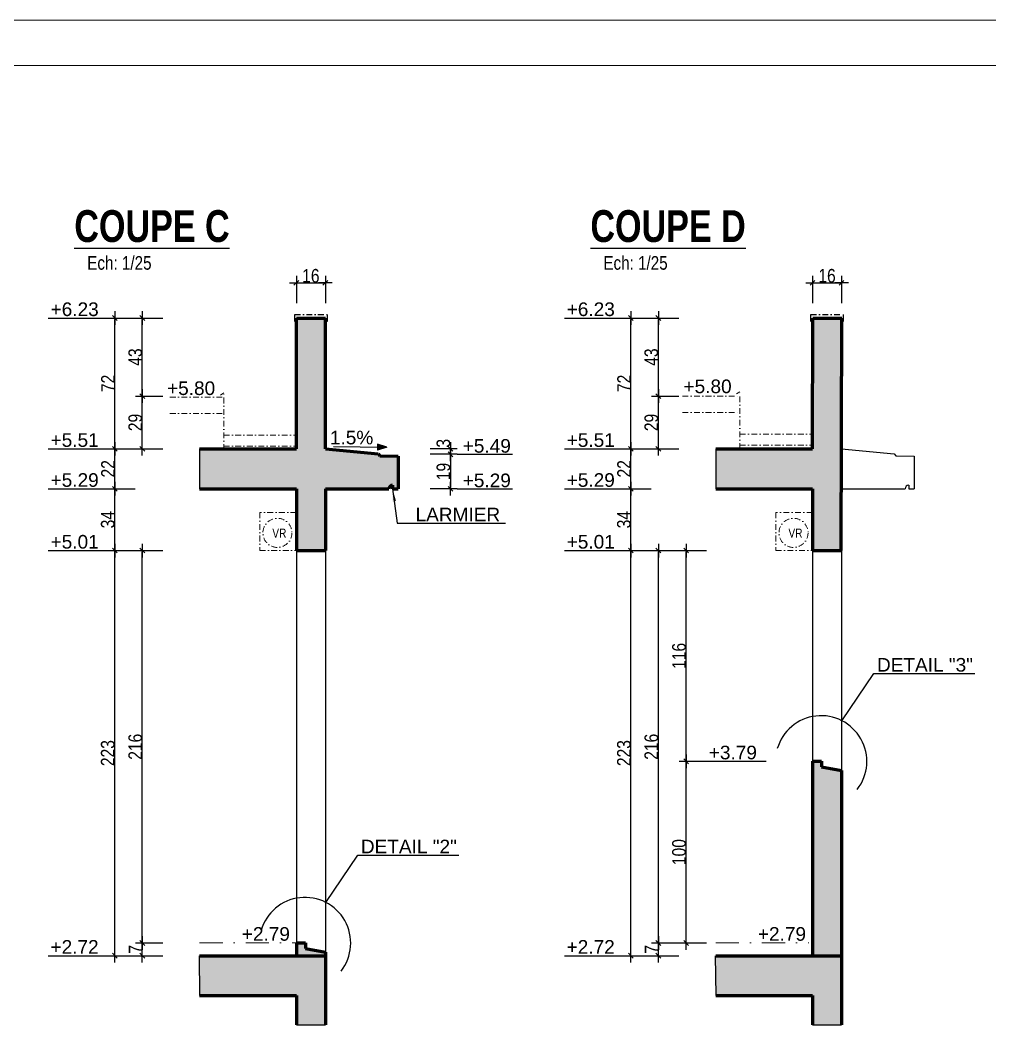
# Model space of a CAD drawing. Header units: centimetres. Extents: x 26018 to 82487, y -36363 to -12761.
# Drawn here: x 75749 to 76817, y -19933 to -18827 of the extents above; entities that cross this region are included whole.
import ezdxf
from ezdxf.enums import TextEntityAlignment as Align

# ---------------------------------------------------------------- set-up
doc = ezdxf.new("R2010")
doc.units = ezdxf.units.CM
doc.header["$LTSCALE"] = 0.5
doc.linetypes.add('TIRETPT2', pattern=[12.7, 6.35, -3.175, 0, -3.175])
doc.linetypes.add('TIRETPTX2', pattern=[50.8, 25.4, -12.7, 0, -12.7])
doc.layers.get('DEFPOINTS').update_dxf_attribs({"linetype": 'CONTINUOUS'})
for name, color, linetype, lineweight in [('01_Cad_1_', 5, 'CONTINUOUS', 9), ('01_murs_coup', 5, 'CONTINUOUS', 60), ('01_tram_axes', 2, 'TIRETPTX2', 9)]:
    doc.layers.add(name, color=color, linetype=linetype, lineweight=lineweight)
for name, color, linetype in [('01_cote_gen', 4, 'CONTINUOUS'), ('01_linteaux', 2, 'CONTINUOUS'), ('01_poch_BN', 9, 'CONTINUOUS'), ('01_texte', 230, 'CONTINUOUS'), ('AA_COTES', 2, 'CONTINUOUS')]:
    doc.layers.add(name, color=color, linetype=linetype)
doc.styles.add('ARIAL', font='arial.ttf')
doc.styles.add('impact', font='impact.ttf')
doc.styles.add('MATTE_TXT', font='arial.ttf')
doc.styles.add('STYLE2', font='ARIALN.TTF')
doc.dimstyles.new('JB25', dxfattribs={"dimscale": 0.1, "dimtxt": 150, "dimasz": 15, "dimexe": 0.1, "dimexo": 0.1, "dimgap": 0.09, "dimtad": 1, "dimdec": 1, "dimlfac": 0.5, "dimdsep": 46, "dimtxsty": 'STYLE2', "dimblk1": 'BOND_G', "dimblk2": 'BOND_D', "dimsah": 1, "dimcen": 1.5, "dimdle": 0.01, "dimse1": 1, "dimse2": 1, "dimclrd": 4, "dimclre": 2, "dimclrt": 6, "dimazin": 2, "dimtfac": 2.333333, "dimtdec": 1, "dimtix": 1, "dimtmove": 2, "dimatfit": 3, "dimldrblk": 'BOND_G', "dimfxl": 1, "dimtolj": 1, "dimtzin": 0, "dimarcsym": 0})

# ---------------------------------------------------------------- blocks, each defined once
blk = doc.blocks.new('BOND_G')
at = {"layer": 'AA_COTES', "color": 0}
for p, q in [((0, -5), (0, 15)), ((5, 0), (-5, 0)), ((1.77, 1.77), (-1.77, -1.77))]:
    blk.add_line(p, q, dxfattribs=at)
blk = doc.blocks.new('BOND_D')
at = {"layer": 'AA_COTES', "color": 0}
for p, q in [((5, 0), (-5, 0)), ((-1.77, -1.77), (1.77, 1.77)), ((0, 5), (0, -15))]:
    blk.add_line(p, q, dxfattribs=at)
blk = doc.blocks.new('*D6163')
at = {"layer": '01_cote_gen', "color": 4, "lineweight": -2, "ltscale": 2, "transparency": 16777216}
blk.add_line((75853.1, -19409.4), (75853.1, -19344.4), dxfattribs=at)
at = {"layer": 'DEFPOINTS', "color": 0, "ltscale": 2}
for p in [(75853.1, -19342.9), (75916.6, -19342.9), (75903.3, -19410.9)]:
    blk.add_point(p, dxfattribs=at)
at = {"layer": '01_cote_gen', "color": 4, "lineweight": -2, "ltscale": 2, "transparency": 16777216, "xscale": 1.5, "yscale": 1.5, "zscale": 1.5}
for name, p, rotation in [('BOND_D', (75853.1, -19342.9), 90), ('BOND_G', (75853.1, -19410.9), 270)]:
    blk.add_blockref(name, p, dxfattribs=dict(at, rotation=rotation))
at = {"layer": '01_cote_gen', "color": 6, "ltscale": 2, "transparency": 16777216, "insert": (75845.4, -19376.9), "char_height": 15, "attachment_point": 5, "rotation": 90, "style": 'STYLE2'}
blk.add_mtext('\\A1;34', dxfattribs=at)
blk = doc.blocks.new('*D6164')
at = {"layer": '01_cote_gen', "color": 4, "lineweight": -2, "ltscale": 2, "transparency": 16777216}
blk.add_line((75853.1, -19341.4), (75853.1, -19300.4), dxfattribs=at)
at = {"layer": 'DEFPOINTS', "color": 0, "ltscale": 2}
for p in [(75853.1, -19298.9), (75919.5, -19298.9), (75943.5, -19342.9)]:
    blk.add_point(p, dxfattribs=at)
at = {"layer": '01_cote_gen', "color": 4, "lineweight": -2, "ltscale": 2, "transparency": 16777216, "xscale": 1.5, "yscale": 1.5, "zscale": 1.5}
for name, p, rotation in [('BOND_D', (75853.1, -19298.9), 90), ('BOND_G', (75853.1, -19342.9), 270)]:
    blk.add_blockref(name, p, dxfattribs=dict(at, rotation=rotation))
at = {"layer": '01_cote_gen', "color": 6, "ltscale": 2, "transparency": 16777216, "insert": (75845.6, -19320.9), "char_height": 15, "attachment_point": 5, "rotation": 90, "style": 'STYLE2'}
blk.add_mtext('\\A1;22', dxfattribs=at)
blk = doc.blocks.new('*D6165')
at = {"layer": '01_cote_gen', "color": 4, "lineweight": -2, "ltscale": 2, "transparency": 16777216}
blk.add_line((75853.1, -19855.4), (75853.1, -19412.4), dxfattribs=at)
at = {"layer": 'DEFPOINTS', "color": 0, "ltscale": 2}
for p in [(75853.1, -19410.9), (75905.9, -19410.9), (75927.3, -19856.9)]:
    blk.add_point(p, dxfattribs=at)
at = {"layer": '01_cote_gen', "color": 4, "lineweight": -2, "ltscale": 2, "transparency": 16777216, "xscale": 1.5, "yscale": 1.5, "zscale": 1.5}
for name, p, rotation in [('BOND_D', (75853.1, -19410.9), 90), ('BOND_G', (75853.1, -19856.9), 270)]:
    blk.add_blockref(name, p, dxfattribs=dict(at, rotation=rotation))
at = {"layer": '01_cote_gen', "color": 6, "ltscale": 2, "transparency": 16777216, "insert": (75845.4, -19633.9), "char_height": 15, "attachment_point": 5, "rotation": 90, "style": 'STYLE2'}
blk.add_mtext('\\A1;223', dxfattribs=at)
blk = doc.blocks.new('*D6166')
at = {"layer": '01_cote_gen', "color": 4, "lineweight": -2, "transparency": 16777216}
blk.add_line((75883.4, -19855.4), (75883.4, -19844.4), dxfattribs=at)
at = {"layer": 'DEFPOINTS', "color": 0}
for p in [(75883.4, -19842.9), (75919.7, -19842.9), (75919.7, -19856.9)]:
    blk.add_point(p, dxfattribs=at)
at = {"layer": '01_cote_gen', "color": 4, "lineweight": -2, "transparency": 16777216, "xscale": 1.5, "yscale": 1.5, "zscale": 1.5}
for name, p, rotation in [('BOND_D', (75883.4, -19842.9), 90), ('BOND_G', (75883.4, -19856.9), 270)]:
    blk.add_blockref(name, p, dxfattribs=dict(at, rotation=rotation))
at = {"layer": '01_cote_gen', "color": 6, "transparency": 16777216, "insert": (75875.9, -19849.9), "char_height": 15, "attachment_point": 5, "rotation": 90, "style": 'STYLE2'}
blk.add_mtext('\\A1;7', dxfattribs=at)
blk = doc.blocks.new('*D6167')
at = {"layer": '01_cote_gen', "color": 4, "lineweight": -2, "transparency": 16777216}
blk.add_line((75883.4, -19841.4), (75883.4, -19412.4), dxfattribs=at)
at = {"layer": 'DEFPOINTS', "color": 0}
for p in [(75883.4, -19410.9), (76044.4, -19410.9), (75905.9, -19842.9)]:
    blk.add_point(p, dxfattribs=at)
at = {"layer": '01_cote_gen', "color": 4, "lineweight": -2, "transparency": 16777216, "xscale": 1.5, "yscale": 1.5, "zscale": 1.5}
for name, p, rotation in [('BOND_D', (75883.4, -19410.9), 90), ('BOND_G', (75883.4, -19842.9), 270)]:
    blk.add_blockref(name, p, dxfattribs=dict(at, rotation=rotation))
at = {"layer": '01_cote_gen', "color": 6, "transparency": 16777216, "insert": (75875.7, -19626.9), "char_height": 15, "attachment_point": 5, "rotation": 90, "style": 'STYLE2'}
blk.add_mtext('\\A1;216', dxfattribs=at)
blk = doc.blocks.new('*D6168')
at = {"layer": '01_cote_gen', "color": 4, "lineweight": -2, "ltscale": 2, "transparency": 16777216}
blk.add_line((76222.7, -19300.4), (76222.7, -19303.4), dxfattribs=at)
at = {"layer": 'DEFPOINTS', "color": 0, "ltscale": 2}
for p in [(76085, -19298.9), (76174.6, -19304.9), (76222.7, -19304.9)]:
    blk.add_point(p, dxfattribs=at)
at = {"layer": '01_cote_gen', "color": 4, "lineweight": -2, "ltscale": 2, "transparency": 16777216, "xscale": 1.5, "yscale": 1.5, "zscale": 1.5}
for name, p, rotation in [('BOND_G', (76222.7, -19298.9), 90), ('BOND_D', (76222.7, -19304.9), 270)]:
    blk.add_blockref(name, p, dxfattribs=dict(at, rotation=rotation))
at = {"layer": '01_cote_gen', "color": 6, "ltscale": 2, "transparency": 16777216, "insert": (76215, -19292.8), "char_height": 15, "attachment_point": 5, "rotation": 90, "style": 'STYLE2'}
blk.add_mtext('\\A1;3', dxfattribs=at)
blk = doc.blocks.new('*D6169')
at = {"layer": '01_cote_gen', "color": 4, "lineweight": -2, "ltscale": 2, "transparency": 16777216}
blk.add_line((76222.7, -19306.4), (76222.7, -19341.4), dxfattribs=at)
at = {"layer": 'DEFPOINTS', "color": 0, "ltscale": 2}
for p in [(76210.6, -19304.9), (76174.6, -19342.9), (76222.7, -19342.9)]:
    blk.add_point(p, dxfattribs=at)
at = {"layer": '01_cote_gen', "color": 4, "lineweight": -2, "ltscale": 2, "transparency": 16777216, "xscale": 1.5, "yscale": 1.5, "zscale": 1.5}
for name, p, rotation in [('BOND_G', (76222.7, -19304.9), 90), ('BOND_D', (76222.7, -19342.9), 270)]:
    blk.add_blockref(name, p, dxfattribs=dict(at, rotation=rotation))
at = {"layer": '01_cote_gen', "color": 6, "ltscale": 2, "transparency": 16777216, "insert": (76215, -19323.9), "char_height": 15, "attachment_point": 5, "rotation": 90, "style": 'STYLE2'}
blk.add_mtext('\\A1;19', dxfattribs=at)
blk = doc.blocks.new('*D6170')
at = {"layer": '01_cote_gen', "color": 4, "lineweight": -2, "transparency": 16777216}
blk.add_line((75853.1, -19297.4), (75853.1, -19156.4), dxfattribs=at)
at = {"layer": 'DEFPOINTS', "color": 0}
for p in [(75853.1, -19154.9), (76028.7, -19154.9), (76012.4, -19298.9)]:
    blk.add_point(p, dxfattribs=at)
at = {"layer": '01_cote_gen', "color": 4, "lineweight": -2, "transparency": 16777216, "xscale": 1.5, "yscale": 1.5, "zscale": 1.5}
for name, p, rotation in [('BOND_D', (75853.1, -19154.9), 90), ('BOND_G', (75853.1, -19298.9), 270)]:
    blk.add_blockref(name, p, dxfattribs=dict(at, rotation=rotation))
at = {"layer": '01_cote_gen', "color": 6, "transparency": 16777216, "insert": (75845.6, -19226.9), "char_height": 15, "attachment_point": 5, "rotation": 90, "style": 'STYLE2'}
blk.add_mtext('\\A1;72', dxfattribs=at)
blk = doc.blocks.new('*D6171')
at = {"layer": '01_cote_gen', "color": 4, "lineweight": -2, "transparency": 16777216}
blk.add_line((76054.5, -19116.1), (76083.5, -19116.1), dxfattribs=at)
at = {"layer": 'DEFPOINTS', "color": 0}
for p in [(76085, -19116.1), (76053, -19228.7), (76085, -19228.7)]:
    blk.add_point(p, dxfattribs=at)
at = {"layer": '01_cote_gen', "color": 4, "lineweight": -2, "transparency": 16777216, "xscale": 1.5, "yscale": 1.5, "zscale": 1.5, "rotation": 180}
blk.add_blockref('BOND_G', (76053, -19116.1), dxfattribs=at)
at = {"layer": '01_cote_gen', "color": 4, "lineweight": -2, "transparency": 16777216, "xscale": 1.5, "yscale": 1.5, "zscale": 1.5}
blk.add_blockref('BOND_D', (76085, -19116.1), dxfattribs=at)
at = {"layer": '01_cote_gen', "color": 6, "transparency": 16777216, "insert": (76069, -19108.5), "char_height": 15, "attachment_point": 5, "style": 'STYLE2'}
blk.add_mtext('\\A1;16', dxfattribs=at)
blk = doc.blocks.new('*D6172')
at = {"layer": '01_cote_gen', "color": 4, "lineweight": -2, "transparency": 16777216}
blk.add_line((75883.4, -19297.4), (75883.4, -19242.4), dxfattribs=at)
at = {"layer": 'DEFPOINTS', "color": 0}
for p in [(75883.4, -19240.9), (75971, -19240.9), (75946.5, -19298.9)]:
    blk.add_point(p, dxfattribs=at)
at = {"layer": '01_cote_gen', "color": 4, "lineweight": -2, "transparency": 16777216, "xscale": 1.5, "yscale": 1.5, "zscale": 1.5}
for name, p, rotation in [('BOND_D', (75883.4, -19240.9), 90), ('BOND_G', (75883.4, -19298.9), 270)]:
    blk.add_blockref(name, p, dxfattribs=dict(at, rotation=rotation))
at = {"layer": '01_cote_gen', "color": 6, "transparency": 16777216, "insert": (75875.7, -19269.9), "char_height": 15, "attachment_point": 5, "rotation": 90, "style": 'STYLE2'}
blk.add_mtext('\\A1;29', dxfattribs=at)
blk = doc.blocks.new('*D6173')
at = {"layer": '01_cote_gen', "color": 4, "lineweight": -2, "transparency": 16777216}
blk.add_line((75883.4, -19239.4), (75883.4, -19156.4), dxfattribs=at)
at = {"layer": 'DEFPOINTS', "color": 0}
for p in [(75875.6, -19154.9), (75883.4, -19154.9), (75905.9, -19240.9)]:
    blk.add_point(p, dxfattribs=at)
at = {"layer": '01_cote_gen', "color": 4, "lineweight": -2, "transparency": 16777216, "xscale": 1.5, "yscale": 1.5, "zscale": 1.5}
for name, p, rotation in [('BOND_D', (75883.4, -19154.9), 90), ('BOND_G', (75883.4, -19240.9), 270)]:
    blk.add_blockref(name, p, dxfattribs=dict(at, rotation=rotation))
at = {"layer": '01_cote_gen', "color": 6, "transparency": 16777216, "insert": (75875.7, -19197.9), "char_height": 15, "attachment_point": 5, "rotation": 90, "style": 'STYLE2'}
blk.add_mtext('\\A1;43', dxfattribs=at)
blk = doc.blocks.new('*D6174')
at = {"layer": '01_cote_gen', "color": 4, "lineweight": -2, "ltscale": 2, "transparency": 16777216}
blk.add_line((76421.4, -19409.4), (76421.4, -19344.4), dxfattribs=at)
at = {"layer": 'DEFPOINTS', "color": 0, "ltscale": 2}
for p in [(76421.4, -19342.9), (76485, -19342.9), (76471.7, -19410.9)]:
    blk.add_point(p, dxfattribs=at)
at = {"layer": '01_cote_gen', "color": 4, "lineweight": -2, "ltscale": 2, "transparency": 16777216, "xscale": 1.5, "yscale": 1.5, "zscale": 1.5}
for name, p, rotation in [('BOND_D', (76421.4, -19342.9), 90), ('BOND_G', (76421.4, -19410.9), 270)]:
    blk.add_blockref(name, p, dxfattribs=dict(at, rotation=rotation))
at = {"layer": '01_cote_gen', "color": 6, "ltscale": 2, "transparency": 16777216, "insert": (76413.8, -19376.9), "char_height": 15, "attachment_point": 5, "rotation": 90, "style": 'STYLE2'}
blk.add_mtext('\\A1;34', dxfattribs=at)
blk = doc.blocks.new('*D6175')
at = {"layer": '01_cote_gen', "color": 4, "lineweight": -2, "ltscale": 2, "transparency": 16777216}
blk.add_line((76421.4, -19341.4), (76421.4, -19300.4), dxfattribs=at)
at = {"layer": 'DEFPOINTS', "color": 0, "ltscale": 2}
for p in [(76421.4, -19298.9), (76487.8, -19298.9), (76511.8, -19342.9)]:
    blk.add_point(p, dxfattribs=at)
at = {"layer": '01_cote_gen', "color": 4, "lineweight": -2, "ltscale": 2, "transparency": 16777216, "xscale": 1.5, "yscale": 1.5, "zscale": 1.5}
for name, p, rotation in [('BOND_D', (76421.4, -19298.9), 90), ('BOND_G', (76421.4, -19342.9), 270)]:
    blk.add_blockref(name, p, dxfattribs=dict(at, rotation=rotation))
at = {"layer": '01_cote_gen', "color": 6, "ltscale": 2, "transparency": 16777216, "insert": (76413.9, -19320.9), "char_height": 15, "attachment_point": 5, "rotation": 90, "style": 'STYLE2'}
blk.add_mtext('\\A1;22', dxfattribs=at)
blk = doc.blocks.new('*D6176')
at = {"layer": '01_cote_gen', "color": 4, "lineweight": -2, "ltscale": 2, "transparency": 16777216}
blk.add_line((76421.4, -19855.4), (76421.4, -19412.4), dxfattribs=at)
at = {"layer": 'DEFPOINTS', "color": 0, "ltscale": 2}
for p in [(76421.4, -19410.9), (76474.2, -19410.9), (76495.7, -19856.9)]:
    blk.add_point(p, dxfattribs=at)
at = {"layer": '01_cote_gen', "color": 4, "lineweight": -2, "ltscale": 2, "transparency": 16777216, "xscale": 1.5, "yscale": 1.5, "zscale": 1.5}
for name, p, rotation in [('BOND_D', (76421.4, -19410.9), 90), ('BOND_G', (76421.4, -19856.9), 270)]:
    blk.add_blockref(name, p, dxfattribs=dict(at, rotation=rotation))
at = {"layer": '01_cote_gen', "color": 6, "ltscale": 2, "transparency": 16777216, "insert": (76413.8, -19633.9), "char_height": 15, "attachment_point": 5, "rotation": 90, "style": 'STYLE2'}
blk.add_mtext('\\A1;223', dxfattribs=at)
blk = doc.blocks.new('*D6177')
at = {"layer": '01_cote_gen', "color": 4, "lineweight": -2, "transparency": 16777216}
blk.add_line((76451.7, -19855.4), (76451.7, -19844.4), dxfattribs=at)
at = {"layer": 'DEFPOINTS', "color": 0}
for p in [(76451.7, -19842.9), (76488, -19842.9), (76488, -19856.9)]:
    blk.add_point(p, dxfattribs=at)
at = {"layer": '01_cote_gen', "color": 4, "lineweight": -2, "transparency": 16777216, "xscale": 1.5, "yscale": 1.5, "zscale": 1.5}
for name, p, rotation in [('BOND_D', (76451.7, -19842.9), 90), ('BOND_G', (76451.7, -19856.9), 270)]:
    blk.add_blockref(name, p, dxfattribs=dict(at, rotation=rotation))
at = {"layer": '01_cote_gen', "color": 6, "transparency": 16777216, "insert": (76444.2, -19849.9), "char_height": 15, "attachment_point": 5, "rotation": 90, "style": 'STYLE2'}
blk.add_mtext('\\A1;7', dxfattribs=at)
blk = doc.blocks.new('*D6178')
at = {"layer": '01_cote_gen', "color": 4, "lineweight": -2, "transparency": 16777216}
blk.add_line((76451.7, -19841.4), (76451.7, -19412.4), dxfattribs=at)
at = {"layer": 'DEFPOINTS', "color": 0}
for p in [(76451.7, -19410.9), (76612.8, -19410.9), (76474.2, -19842.9)]:
    blk.add_point(p, dxfattribs=at)
at = {"layer": '01_cote_gen', "color": 4, "lineweight": -2, "transparency": 16777216, "xscale": 1.5, "yscale": 1.5, "zscale": 1.5}
for name, p, rotation in [('BOND_D', (76451.7, -19410.9), 90), ('BOND_G', (76451.7, -19842.9), 270)]:
    blk.add_blockref(name, p, dxfattribs=dict(at, rotation=rotation))
at = {"layer": '01_cote_gen', "color": 6, "transparency": 16777216, "insert": (76444, -19626.9), "char_height": 15, "attachment_point": 5, "rotation": 90, "style": 'STYLE2'}
blk.add_mtext('\\A1;216', dxfattribs=at)
blk = doc.blocks.new('*D6179')
at = {"layer": '01_cote_gen', "color": 4, "lineweight": -2, "transparency": 16777216}
blk.add_line((76421.4, -19297.4), (76421.4, -19156.4), dxfattribs=at)
at = {"layer": 'DEFPOINTS', "color": 0}
for p in [(76421.4, -19154.9), (76597, -19154.9), (76580.8, -19298.9)]:
    blk.add_point(p, dxfattribs=at)
at = {"layer": '01_cote_gen', "color": 4, "lineweight": -2, "transparency": 16777216, "xscale": 1.5, "yscale": 1.5, "zscale": 1.5}
for name, p, rotation in [('BOND_D', (76421.4, -19154.9), 90), ('BOND_G', (76421.4, -19298.9), 270)]:
    blk.add_blockref(name, p, dxfattribs=dict(at, rotation=rotation))
at = {"layer": '01_cote_gen', "color": 6, "transparency": 16777216, "insert": (76413.9, -19226.9), "char_height": 15, "attachment_point": 5, "rotation": 90, "style": 'STYLE2'}
blk.add_mtext('\\A1;72', dxfattribs=at)
blk = doc.blocks.new('*D6180')
at = {"layer": '01_cote_gen', "color": 4, "lineweight": -2, "transparency": 16777216}
blk.add_line((76622.9, -19116.1), (76651.9, -19116.1), dxfattribs=at)
at = {"layer": 'DEFPOINTS', "color": 0}
for p in [(76653.4, -19116.1), (76621.4, -19228.7), (76653.4, -19228.7)]:
    blk.add_point(p, dxfattribs=at)
at = {"layer": '01_cote_gen', "color": 4, "lineweight": -2, "transparency": 16777216, "xscale": 1.5, "yscale": 1.5, "zscale": 1.5, "rotation": 180}
blk.add_blockref('BOND_G', (76621.4, -19116.1), dxfattribs=at)
at = {"layer": '01_cote_gen', "color": 4, "lineweight": -2, "transparency": 16777216, "xscale": 1.5, "yscale": 1.5, "zscale": 1.5}
blk.add_blockref('BOND_D', (76653.4, -19116.1), dxfattribs=at)
at = {"layer": '01_cote_gen', "color": 6, "transparency": 16777216, "insert": (76637.4, -19108.5), "char_height": 15, "attachment_point": 5, "style": 'STYLE2'}
blk.add_mtext('\\A1;16', dxfattribs=at)
blk = doc.blocks.new('*D6181')
at = {"layer": '01_cote_gen', "color": 4, "lineweight": -2, "transparency": 16777216}
blk.add_line((76451.7, -19297.4), (76451.7, -19242.4), dxfattribs=at)
at = {"layer": 'DEFPOINTS', "color": 0}
for p in [(76451.7, -19240.9), (76539.3, -19240.9), (76514.9, -19298.9)]:
    blk.add_point(p, dxfattribs=at)
at = {"layer": '01_cote_gen', "color": 4, "lineweight": -2, "transparency": 16777216, "xscale": 1.5, "yscale": 1.5, "zscale": 1.5}
for name, p, rotation in [('BOND_D', (76451.7, -19240.9), 90), ('BOND_G', (76451.7, -19298.9), 270)]:
    blk.add_blockref(name, p, dxfattribs=dict(at, rotation=rotation))
at = {"layer": '01_cote_gen', "color": 6, "transparency": 16777216, "insert": (76444, -19269.9), "char_height": 15, "attachment_point": 5, "rotation": 90, "style": 'STYLE2'}
blk.add_mtext('\\A1;29', dxfattribs=at)
blk = doc.blocks.new('*D6182')
at = {"layer": '01_cote_gen', "color": 4, "lineweight": -2, "transparency": 16777216}
blk.add_line((76451.7, -19239.4), (76451.7, -19156.4), dxfattribs=at)
at = {"layer": 'DEFPOINTS', "color": 0}
for p in [(76443.9, -19154.9), (76451.7, -19154.9), (76474.2, -19240.9)]:
    blk.add_point(p, dxfattribs=at)
at = {"layer": '01_cote_gen', "color": 4, "lineweight": -2, "transparency": 16777216, "xscale": 1.5, "yscale": 1.5, "zscale": 1.5}
for name, p, rotation in [('BOND_D', (76451.7, -19154.9), 90), ('BOND_G', (76451.7, -19240.9), 270)]:
    blk.add_blockref(name, p, dxfattribs=dict(at, rotation=rotation))
at = {"layer": '01_cote_gen', "color": 6, "transparency": 16777216, "insert": (76444, -19197.9), "char_height": 15, "attachment_point": 5, "rotation": 90, "style": 'STYLE2'}
blk.add_mtext('\\A1;43', dxfattribs=at)
blk = doc.blocks.new('*D6183')
at = {"layer": '01_cote_gen', "color": 4, "lineweight": -2, "transparency": 16777216}
blk.add_line((76482.2, -19841.4), (76482.2, -19644.4), dxfattribs=at)
at = {"layer": 'DEFPOINTS', "color": 0}
for p in [(76482.2, -19642.9), (76621.4, -19642.9), (76514.9, -19842.9)]:
    blk.add_point(p, dxfattribs=at)
at = {"layer": '01_cote_gen', "color": 4, "lineweight": -2, "transparency": 16777216, "xscale": 1.5, "yscale": 1.5, "zscale": 1.5}
for name, p, rotation in [('BOND_D', (76482.2, -19642.9), 90), ('BOND_G', (76482.2, -19842.9), 270)]:
    blk.add_blockref(name, p, dxfattribs=dict(at, rotation=rotation))
at = {"layer": '01_cote_gen', "color": 6, "transparency": 16777216, "insert": (76474.5, -19742.9), "char_height": 15, "attachment_point": 5, "rotation": 90, "style": 'STYLE2'}
blk.add_mtext('\\A1;100', dxfattribs=at)
blk = doc.blocks.new('*D6184')
at = {"layer": '01_cote_gen', "color": 4, "lineweight": -2, "transparency": 16777216}
blk.add_line((76482.2, -19641.4), (76482.2, -19412.4), dxfattribs=at)
at = {"layer": 'DEFPOINTS', "color": 0}
for p in [(76474.2, -19410.9), (76482.2, -19410.9), (76489.7, -19642.9)]:
    blk.add_point(p, dxfattribs=at)
at = {"layer": '01_cote_gen', "color": 4, "lineweight": -2, "transparency": 16777216, "xscale": 1.5, "yscale": 1.5, "zscale": 1.5}
for name, p, rotation in [('BOND_D', (76482.2, -19410.9), 90), ('BOND_G', (76482.2, -19642.9), 270)]:
    blk.add_blockref(name, p, dxfattribs=dict(at, rotation=rotation))
at = {"layer": '01_cote_gen', "color": 6, "transparency": 16777216, "insert": (76474.5, -19526.9), "char_height": 15, "attachment_point": 5, "rotation": 90, "style": 'STYLE2'}
blk.add_mtext('\\A1;116', dxfattribs=at)

msp = doc.modelspace()

# ---------------------------------------------------------------- hatches: boundary and pattern name
at = {"layer": '01_poch_BN'}
h = msp.add_hatch(color=256, dxfattribs=at)
h.dxf.hatch_style = 1
h.paths.add_polyline_path([(76165.008, -19306.899), (76145.008, -19306.599), (76143.008, -19304.538), (76085.008, -19298.898), (76085.256, -19154.898), (76053.256, -19154.898), (76053.008, -19298.898), (75946.522, -19298.898), (75946.522, -19342.898), (76053.008, -19342.898), (76053.008, -19410.898), (76085.008, -19410.898), (76085.008, -19342.898), (76155.008, -19342.898, -0.41421356), (76159.008, -19338.898), (76159.008, -19342.898), (76165.008, -19342.898)])
h.paths.add_polyline_path([(76085.008, -19856.898), (75946.054, -19856.898), (75946.522, -19900.898), (76053.008, -19900.898), (76053.008, -19933.108), (76085.008, -19933.108)])
h.paths.add_polyline_path([(76063.008, -19842.898), (76053.008, -19842.898), (76053.008, -19856.898), (76085.008, -19856.898), (76085.008, -19852.898), (76063.008, -19848.898)])
h = msp.add_hatch(color=256, dxfattribs=at)
h.dxf.hatch_style = 1
h.paths.add_polyline_path([(76653.601, -19154.898), (76621.601, -19154.898), (76621.352, -19298.898), (76514.866, -19298.898), (76514.866, -19342.898), (76621.352, -19342.898), (76621.352, -19410.898), (76653.159, -19410.898)])
h.paths.add_polyline_path([(76653.352, -19652.898), (76631.352, -19648.898), (76631.352, -19642.898), (76621.352, -19642.898), (76621.352, -19856.898), (76653.352, -19856.898)])
h.paths.add_polyline_path([(76653.352, -19856.898), (76514.398, -19856.898), (76514.866, -19900.898), (76621.352, -19900.898), (76621.352, -19933.108), (76653.352, -19933.108)])

# ---------------------------------------------------------------- linework, layer by layer
at = {"layer": '01_Cad_1_'}
msp.add_line((80237.159, -18826.925), (74297.159, -18826.925), dxfattribs=at)
at = {"layer": '01_Cad_1_', "color": 2}
msp.add_line((80187.159, -18876.925), (74347.159, -18876.925), dxfattribs=at)
at = {"layer": '01_linteaux', "linetype": 'TIRETPT2', "ltscale": 7}
for p, q in [((76051.256, -19158.867), (76051.256, -19150.898)), ((76051.256, -19158.867), (76052.75, -19157.432)), ((76087.256, -19158.867), (76085.763, -19157.432)), ((76087.256, -19158.867), (76087.256, -19150.898)), ((76619.601, -19158.867), (76619.601, -19150.898)), ((76619.601, -19158.867), (76621.094, -19157.432)), ((76655.601, -19158.867), (76654.107, -19157.432)), ((76655.601, -19158.867), (76655.601, -19150.898))]:
    msp.add_line(p, q, dxfattribs=at)
at = {"layer": '01_linteaux', "linetype": 'TIRETPT2', "ltscale": 2}
for p, q in [((76051.256, -19150.898), (76087.256, -19150.898)), ((76619.601, -19150.898), (76655.601, -19150.898))]:
    msp.add_line(p, q, dxfattribs=at)
at = {"layer": '01_linteaux'}
for p, q in [((76653.352, -19298.898), (76711.352, -19304.538)), ((76711.352, -19304.538), (76713.352, -19306.599)), ((76713.352, -19306.599), (76733.352, -19306.899)), ((76733.352, -19306.899), (76733.352, -19342.898)), ((76653.352, -19342.898), (76723.352, -19342.898)), ((76727.352, -19338.898), (76727.352, -19342.898)), ((76727.352, -19342.898), (76733.352, -19342.898)), ((76053.008, -19410.898), (76053.008, -19842.898)), ((76085.008, -19410.898), (76085.008, -19852.898)), ((76621.352, -19410.898), (76621.352, -19642.898)), ((76653.352, -19410.898), (76653.352, -19652.898))]:
    msp.add_line(p, q, dxfattribs=at)
msp.add_arc((76727.352, -19342.898), 4, 90, 180, dxfattribs=at)
at = {"layer": '01_murs_coup'}
for p, q in [((76053.008, -19298.898), (76053.256, -19154.898)), ((76053.256, -19154.898), (76085.256, -19154.898)), ((76085.008, -19298.898), (76085.256, -19154.898)), ((76621.352, -19298.898), (76621.601, -19154.898)), ((76621.601, -19154.898), (76653.601, -19154.898)), ((76653.159, -19410.898), (76653.601, -19154.898)), ((75946.522, -19298.898), (76053.008, -19298.898)), ((76085.008, -19298.898), (76143.008, -19304.538)), ((76514.866, -19298.898), (76621.352, -19298.898)), ((76143.008, -19304.538), (76145.008, -19306.599)), ((76145.008, -19306.599), (76165.008, -19306.899)), ((76165.008, -19306.899), (76165.008, -19342.898)), ((75946.522, -19342.898), (76053.008, -19342.898)), ((76053.008, -19342.898), (76053.008, -19410.898)), ((76085.008, -19342.898), (76155.008, -19342.898)), ((76085.008, -19342.898), (76085.008, -19410.898)), ((76159.008, -19338.898), (76159.008, -19342.898)), ((76159.008, -19342.898), (76165.008, -19342.898)), ((76514.866, -19342.898), (76621.352, -19342.898)), ((76621.352, -19342.898), (76621.352, -19410.898)), ((76053.008, -19410.898), (76085.008, -19410.898)), ((76621.352, -19410.898), (76653.352, -19410.898)), ((76621.352, -19642.898), (76631.352, -19642.898)), ((76621.352, -19642.898), (76621.352, -19856.898)), ((76631.352, -19642.898), (76631.352, -19648.898)), ((76631.352, -19648.898), (76653.352, -19652.898)), ((76653.352, -19652.898), (76653.352, -19856.898)), ((76053.008, -19842.898), (76063.008, -19842.898)), ((76053.008, -19842.898), (76053.008, -19856.898)), ((76063.008, -19842.898), (76063.008, -19848.898)), ((76063.008, -19848.898), (76085.008, -19852.898)), ((76085.008, -19852.898), (76085.008, -19856.898)), ((75946.522, -19856.898), (76085.008, -19856.898)), ((75946.522, -19856.898), (76049.008, -19856.898)), ((76085.008, -19856.898), (76085.008, -19933.108)), ((76514.866, -19856.898), (76653.352, -19856.898)), ((76514.866, -19856.898), (76617.352, -19856.898)), ((76653.352, -19856.898), (76653.352, -19933.108)), ((75946.522, -19900.898), (76053.008, -19900.898)), ((76053.008, -19900.898), (76053.008, -19933.108)), ((76514.866, -19900.898), (76621.352, -19900.898)), ((76621.352, -19900.898), (76621.352, -19933.108))]:
    msp.add_line(p, q, dxfattribs=at)
msp.add_arc((76159.008, -19342.898), 4, 90, 180, dxfattribs=at)
at = {"layer": '01_poch_BN', "ltscale": 2}
for p, q in [((75946.522, -19298.898), (75946.522, -19342.898)), ((76514.866, -19298.898), (76514.866, -19342.898)), ((76514.398, -19856.898), (76514.866, -19900.898)), ((76621.352, -19933.108), (76653.352, -19933.108))]:
    msp.add_line(p, q, dxfattribs=at)
at = {"layer": '01_poch_BN'}
for p, q in [((75946.054, -19856.898), (75946.522, -19900.898)), ((76053.008, -19933.108), (76085.008, -19933.108))]:
    msp.add_line(p, q, dxfattribs=at)
at = {"layer": '01_texte'}
for p, q in [((75779.831, -19154.898), (75845.602, -19154.898)), ((76348.176, -19154.898), (76413.946, -19154.898)), ((75779.831, -19298.898), (75845.602, -19298.898)), ((76093.972, -19296.294), (76152.789, -19297.159)), ((76152.789, -19297.159), (76142.561, -19293.878)), ((76142.561, -19293.878), (76142.561, -19300.44)), ((76152.789, -19297.159), (76142.561, -19300.44)), ((76348.176, -19298.898), (76413.946, -19298.898)), ((76230.202, -19304.898), (76290.995, -19304.898)), ((75779.831, -19342.898), (75845.602, -19342.898)), ((76159.008, -19342.898), (76164.155, -19380.898)), ((76230.202, -19342.898), (76290.995, -19342.898)), ((76348.176, -19342.898), (76413.946, -19342.898)), ((76164.155, -19380.898), (76283.227, -19380.898)), ((75779.831, -19410.898), (75845.602, -19410.898)), ((76348.176, -19410.898), (76413.946, -19410.898)), ((76653.764, -19598.228), (76688.956, -19546.29)), ((76688.956, -19546.29), (76800.257, -19546.29)), ((76504.658, -19642.898), (76570.429, -19642.898)), ((76085.42, -19798.228), (76120.612, -19746.29)), ((76120.612, -19746.29), (76231.912, -19746.29)), ((75779.831, -19856.898), (75845.602, -19856.898)), ((76348.176, -19856.898), (76413.946, -19856.898))]:
    msp.add_line(p, q, dxfattribs=at)
for centre in [(76630.916, -19643.067), (76062.571, -19843.067)]:
    msp.add_arc(centre, 50.325, 322.324346, 163.672769, dxfattribs=at)
for points in [[(76142.561, -19293.878), (76152.789, -19297.159), (76142.561, -19300.44)], [(76159.008, -19342.898), (76159.036, -19356.938), (76160.876, -19356.688)], [(76159.008, -19342.898), (76162.716, -19356.439), (76160.876, -19356.688)]]:
    msp.add_solid(points, dxfattribs=at)
at = {"layer": '01_tram_axes', "ltscale": 0.5}
for p, q in [((76541.352, -19236.108), (76537.815, -19238.524)), ((76541.352, -19298.898), (76541.352, -19236.108)), ((75913.803, -19242.033), (75973.006, -19242.033)), ((75973.006, -19237.243), (75969.469, -19239.659)), ((75973.006, -19300.033), (75973.006, -19237.243)), ((76478.138, -19240.898), (76541.352, -19240.898)), ((75913.803, -19260.033), (75973.006, -19260.033)), ((76478.138, -19258.898), (76541.352, -19258.898)), ((75973.006, -19284.033), (76053.006, -19284.033)), ((76541.352, -19282.898), (76621.352, -19282.898)), ((75973.006, -19296.033), (76053.006, -19296.033)), ((76541.352, -19294.898), (76621.352, -19294.898)), ((76012.656, -19368.905), (76012.656, -19410.898)), ((76053.008, -19368.905), (76012.656, -19368.905)), ((76581.001, -19368.905), (76581.001, -19410.898)), ((76621.352, -19368.905), (76581.001, -19368.905)), ((76012.656, -19410.898), (76053.008, -19410.898)), ((76581.001, -19410.898), (76621.352, -19410.898))]:
    msp.add_line(p, q, dxfattribs=at)
at = {"layer": '01_tram_axes', "ltscale": 2}
for p, q in [((75946.522, -19842.898), (76053.008, -19842.898)), ((75946.522, -19842.898), (76049.008, -19842.898)), ((76514.866, -19842.898), (76617.352, -19842.898))]:
    msp.add_line(p, q, dxfattribs=at)
at = {"layer": '01_tram_axes', "ltscale": 0.5}
for centre in [(76032.175, -19391.442), (76600.52, -19391.442)]:
    msp.add_circle(centre, 16, dxfattribs=at)

# ---------------------------------------------------------------- texts
at = {"layer": '01_texte', "style": 'impact'}
for s, p in [('%%UCOUPE C', (75894.032, -19081.685)), ('%%UCOUPE D', (76462.377, -19081.685))]:
    msp.add_text(s, height=35, dxfattribs=at).set_placement(p, align=Align.BOTTOM_CENTER)
at = {"layer": '01_texte', "style": 'MATTE_TXT', "width": 0.8}
for s, height, p in [('Ech: 1/25', 15, (75858.155, -19106.246)), ('Ech: 1/25', 15, (76426.499, -19106.246)), ('VR', 10, (76034.291, -19399.685)), ('VR', 10, (76602.635, -19399.685))]:
    msp.add_text(s, height=height, dxfattribs=at).set_placement(p, align=Align.BOTTOM_CENTER)
at = {"layer": '01_texte', "style": 'ARIAL'}
for s, p in [('+6.23', (75782.375, -19152.738)), ('+6.23', (76350.719, -19152.738)), ('+5.80', (75910.613, -19239.671)), ('+5.80', (76479.352, -19237.626)), ('1.5%%%', (76089.977, -19293.969)), ('+5.51', (75782.375, -19296.738)), ('+5.49', (76236.223, -19303.152)), ('+5.51', (76350.719, -19296.738)), ('+5.29', (75782.375, -19340.738)), ('+5.29', (76236.223, -19341.152)), ('+5.29', (76350.719, -19340.738)), ('LARMIER', (76184.301, -19378.738)), ('+5.01', (75782.375, -19408.738)), ('+5.01', (76350.719, -19408.738)), ('DETAIL "3"', (76692.405, -19544.203)), ('+3.79', (76507.202, -19640.738)), ('DETAIL "2"', (76124.061, -19744.203)), ('+2.79', (75992.946, -19840.467)), ('+2.79', (76561.29, -19840.467)), ('+2.72', (75782.294, -19854.738)), ('+2.72', (76350.639, -19854.738))]:
    msp.add_text(s, height=15, dxfattribs=at).set_placement(p)

# ---------------------------------------------------------------- dimensions: what is measured, and where the dimension line sits
at = {"layer": '01_cote_gen'}
for base, p1, p2, picture, middle in [((76085.008, -19116.147), (76053.008, -19228.706), (76085.008, -19228.706), '*D6171', (76069.008, -19108.48)), ((76653.352, -19116.147), (76621.352, -19228.706), (76653.352, -19228.706), '*D6180', (76637.352, -19108.48))]:
    dim = msp.add_linear_dim(base=base, p1=p1, p2=p2, dimstyle='JB25', dxfattribs=at)
    dim.commit()
    dim.dimension.update_dxf_attribs({"geometry": picture, "text_midpoint": middle})
for base, p1, p2, picture, middle in [((75853.102, -19154.898), (76012.43, -19298.898), (76028.679, -19154.898), '*D6170', (75845.562, -19226.898)), ((75883.372, -19154.898), (75905.872, -19240.898), (75875.602, -19154.898), '*D6173', (75875.704, -19197.898)), ((76421.446, -19154.898), (76580.775, -19298.898), (76597.023, -19154.898), '*D6179', (76413.907, -19226.898)), ((76451.716, -19154.898), (76474.216, -19240.898), (76443.946, -19154.898), '*D6182', (76444.048, -19197.898)), ((75883.372, -19240.898), (75946.522, -19298.898), (75971.005, -19240.898), '*D6172', (75875.704, -19269.898)), ((76451.716, -19240.898), (76514.866, -19298.898), (76539.35, -19240.898), '*D6181', (76444.048, -19269.898)), ((75883.372, -19410.898), (75905.872, -19842.898), (76044.43, -19410.898), '*D6167', (75875.704, -19626.898)), ((76451.716, -19410.898), (76474.216, -19842.898), (76612.775, -19410.898), '*D6178', (76444.048, -19626.898)), ((76482.158, -19410.898), (76489.658, -19642.898), (76474.216, -19410.898), '*D6184', (76474.491, -19526.898)), ((76482.158, -19642.898), (76514.866, -19842.898), (76621.352, -19642.898), '*D6183', (76474.491, -19742.898)), ((75883.372, -19842.898), (75919.688, -19856.898), (75919.688, -19842.898), '*D6166', (75875.863, -19849.898)), ((76451.716, -19842.898), (76488.033, -19856.898), (76488.033, -19842.898), '*D6177', (76444.207, -19849.898))]:
    dim = msp.add_linear_dim(base=base, p1=p1, p2=p2, angle=90, dimstyle='JB25', dxfattribs=at)
    dim.commit()
    dim.dimension.update_dxf_attribs({"geometry": picture, "text_midpoint": middle})
at = {"layer": '01_cote_gen', "ltscale": 2}
for base, p1, p2, picture, middle in [((75853.102, -19298.898), (75943.486, -19342.898), (75919.486, -19298.898), '*D6164', (75845.562, -19320.898)), ((76421.446, -19298.898), (76511.831, -19342.898), (76487.831, -19298.898), '*D6175', (76413.907, -19320.898)), ((76222.702, -19342.898), (76210.557, -19304.898), (76174.593, -19342.898), '*D6169', (76215.034, -19323.898)), ((75853.102, -19342.898), (75903.344, -19410.898), (75916.639, -19342.898), '*D6163', (75845.434, -19376.898)), ((76421.446, -19342.898), (76471.688, -19410.898), (76484.984, -19342.898), '*D6174', (76413.779, -19376.898)), ((75853.102, -19410.898), (75927.345, -19856.898), (75905.872, -19410.898), '*D6165', (75845.434, -19633.898)), ((76421.446, -19410.898), (76495.69, -19856.898), (76474.216, -19410.898), '*D6176', (76413.779, -19633.898))]:
    dim = msp.add_linear_dim(base=base, p1=p1, p2=p2, angle=90, dimstyle='JB25', dxfattribs=at)
    dim.commit()
    dim.dimension.update_dxf_attribs({"geometry": picture, "text_midpoint": middle})
dim = msp.add_linear_dim(base=(76222.702, -19304.898), p1=(76085.008, -19298.898), p2=(76174.593, -19304.898), angle=90, dimstyle='JB25', dxfattribs=at)
dim.commit()
dim.dimension.update_dxf_attribs({"geometry": '*D6168', "text_midpoint": (76215.034, -19292.818), "dimtype": 160})

doc.saveas('drawing.dxf')
